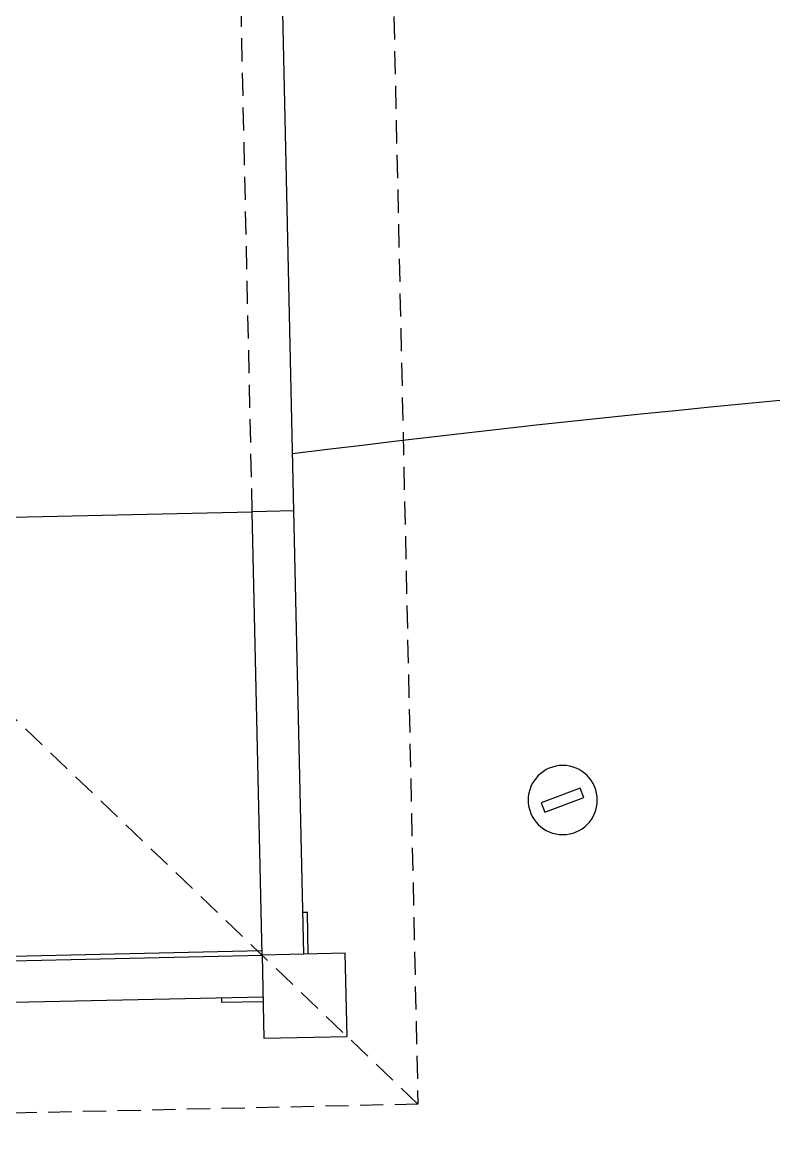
# Model space of a CAD drawing. Extents: x 2080 to 102399, y 2071 to 93424.
# Drawn here: x 87206.1 to 87368.8, y 80605.6 to 80844.8 of the extents above; entities that cross this region are included whole.
import ezdxf

# ---------------------------------------------------------------- set-up
doc = ezdxf.new("R2010")
doc.units = 0
doc.header["$LTSCALE"] = 20
doc.header["$MEASUREMENT"] = 0
doc.linetypes.add('HIDDEN', pattern=[0.375, 0.25, -0.125])
for name, color, linetype in [('ELEC', 11, 'Continuous'), ('road', 2, 'Continuous'), ('Roof lilne', 31, 'Continuous'), ('wall', 13, 'Continuous')]:
    doc.layers.add(name, color=color, linetype=linetype)

# ---------------------------------------------------------------- blocks, each defined once
blk = doc.blocks.new('A$C16A84746')
at = {"layer": 'ELEC'}
blk.add_lwpolyline([(14.9, 44.1), (61.5, 44.1), (61.5, 32.9), (14.9, 32.9)], close=True, dxfattribs=at)
blk.add_circle((38.5, 38.5), 38.5, dxfattribs=at)
blk = doc.blocks.new('A$C698135FB')
at = {"linetype": 'HIDDEN'}
blk.add_line((78, -30), (78, 126), dxfattribs=at)
for p, q in [((87, -30), (87, 117)), ((-78, -30), (78, -30)), ((88, -117), (87, -117)), ((88, -126), (88, -117)), ((69, -135), (69, -136))]:
    blk.add_line(p, q)
at = {"lineweight": 25}
for p, q in [((-78, -125), (78, -125)), ((69, -136), (78, -136))]:
    blk.add_line(p, q, dxfattribs=at)
at = {"layer": 'Roof lilne', "linetype": 'HIDDEN'}
for p, q in [((111, 159), (111, -159)), ((111, -159), (0, -48)), ((111, -159), (-111, -159))]:
    blk.add_line(p, q, dxfattribs=at)
at = {"layer": 'wall', "lineweight": 25}
for p, q in [((78, -126), (78, -30)), ((87, -30), (78, -30)), ((87, -126), (87, -30)), ((-78, -126), (78, -126)), ((96, -126), (78, -126)), ((78, -126), (78, -144)), ((96, -144), (96, -126)), ((-78, -135), (78, -135)), ((78, -144), (96, -144))]:
    blk.add_line(p, q, dxfattribs=at)

msp = doc.modelspace()

# ---------------------------------------------------------------- linework, layer by layer
at = {"layer": 'road', "ltscale": 0.5}
msp.add_arc((87681.657, 77435.533), 3341.878, 88.850286, 97.168478, dxfattribs=at)

# ---------------------------------------------------------------- block references
at = {"ltscale": 0.5, "rotation": 1.268384245467858}
msp.add_blockref('A$C698135FB', (87177.262, 80767.061), dxfattribs=at)
at = {"layer": 'ELEC', "linetype": 'Continuous', "ltscale": 0.5, "xscale": -0.1944000000041392, "yscale": 0.1944000000075903, "zscale": 0.1944, "rotation": 200.7708789352497}
msp.add_blockref('A$C16A84746', (87313.439, 80680.734), dxfattribs=at)

doc.saveas('drawing.dxf')
